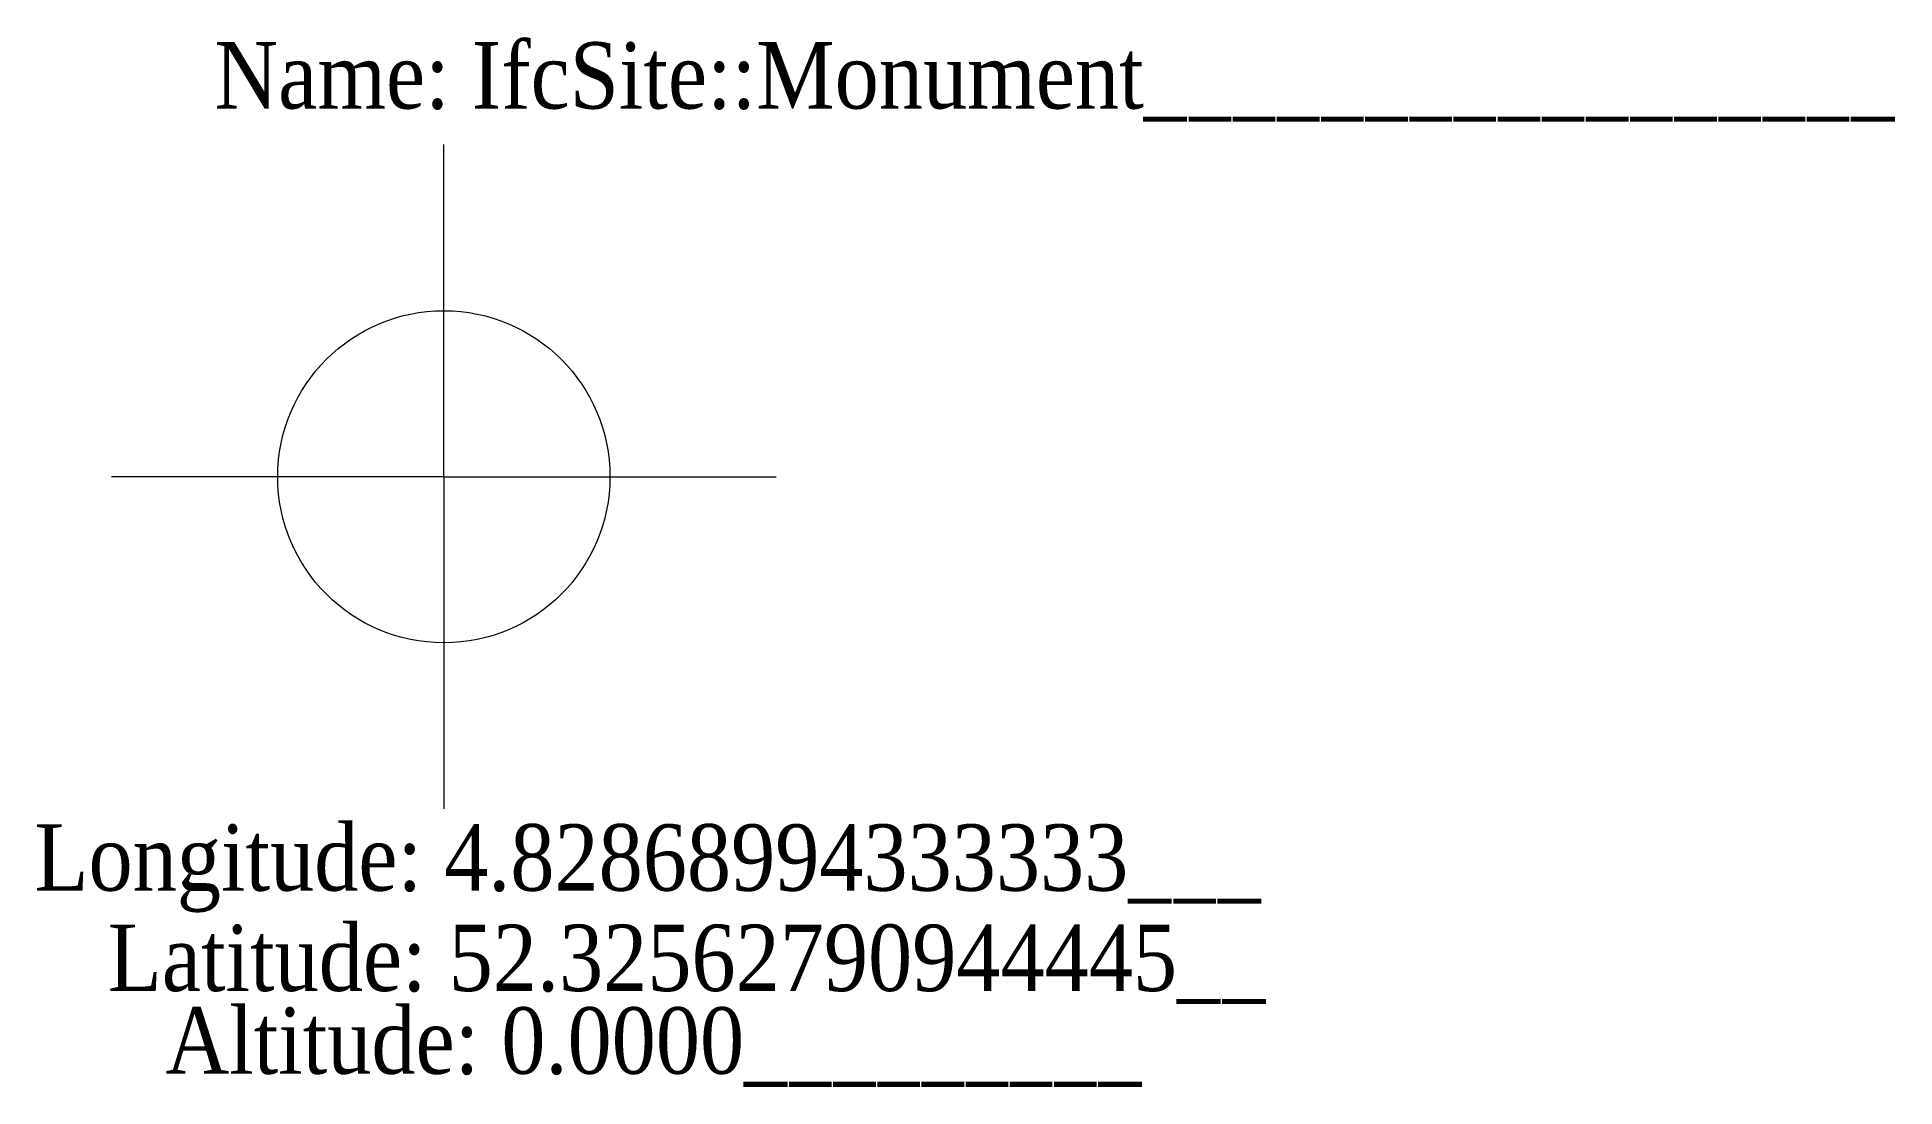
# Model space of a CAD drawing. Header units: metres. Extents: x 116898.78 to 116904.37, y 481998.16 to 482001.32.
import ezdxf

# ---------------------------------------------------------------- set-up
doc = ezdxf.new("R2010")
doc.units = ezdxf.units.M
doc.header["$MEASUREMENT"] = 0
doc.layers.add('0 (Construction)', color=7, linetype='Continuous')
doc.styles.add('Style-Garamond', font='GARA.TTF')

# ---------------------------------------------------------------- blocks, each defined once
blk = doc.blocks.new('KMLPlaceMark')
at = {"layer": '0 (Construction)', "color": 7, "linetype": 'Continuous', "lineweight": 0}
for q in [(0, 1), (-1, 0), (0, -1), (1, 0)]:
    blk.add_line((0, 0), q, dxfattribs=at)
blk.add_arc((0, 0), 0.5, 0, 360, dxfattribs=at)
at = {"layer": '0 (Construction)', "color": 7, "linetype": 'Continuous', "lineweight": 0, "char_height": 0.2, "attachment_point": 2, "line_spacing_factor": 0.6, "style": 'Style-Garamond'}
for s, insert in [('Name: IfcSite::Monument_________________', (1.8373, 1.3085)), ('Longitude: 4.82868994333333___', (0.6136, -1.0463)), ('Latitude: 52.32562790944445__', (0.7308, -1.3483)), ('Altitude: 0.0000_________', (0.6308, -1.5975))]:
    blk.add_mtext(s, dxfattribs=dict(at, insert=insert))

msp = doc.modelspace()

# ---------------------------------------------------------------- block references
at = {"color": 7, "linetype": 'Continuous', "lineweight": 0}
msp.add_blockref('KMLPlaceMark', (116900, 482000), dxfattribs=at)

doc.saveas('drawing.dxf')
